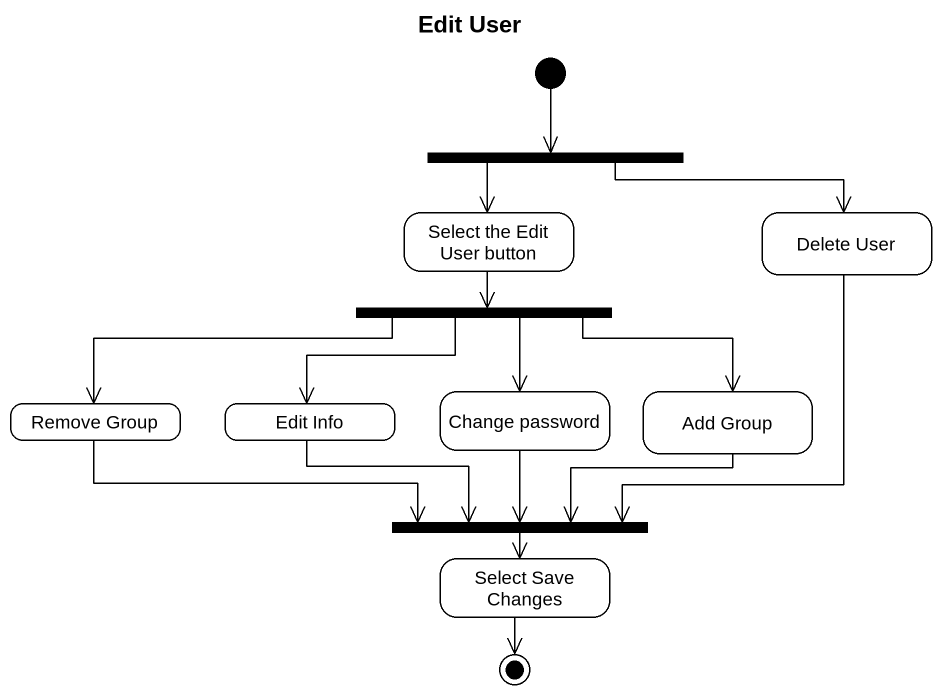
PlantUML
@startuml
title Edit User
hide empty description
state fork1 <<fork>>
state "Select the Edit User button" as Select_the_Edit_User_button
state "Delete User" as Delete_User
state fork2 <<fork>>
state "Remove Group" as Remove_Group
state "Edit Info" as Edit_Info
state "Change password" as Change_password
state "Add Group" as Add_Group
state fork3 <<join>>
state "Select Save Changes" as Select_Save_Changes
[*] --> fork1
fork1 --> Select_the_Edit_User_button
fork1 -right-> Delete_User
Select_the_Edit_User_button --> fork2
Delete_User --> fork3
fork2 -left-> Remove_Group
fork2 --> Edit_Info
fork2 --> Change_password
fork2 -right-> Add_Group
Remove_Group -right-> fork3
Edit_Info -right-> fork3
Change_password --> fork3
Add_Group -left-> fork3
fork3 --> Select_Save_Changes
Select_Save_Changes --> [*]
@enduml
